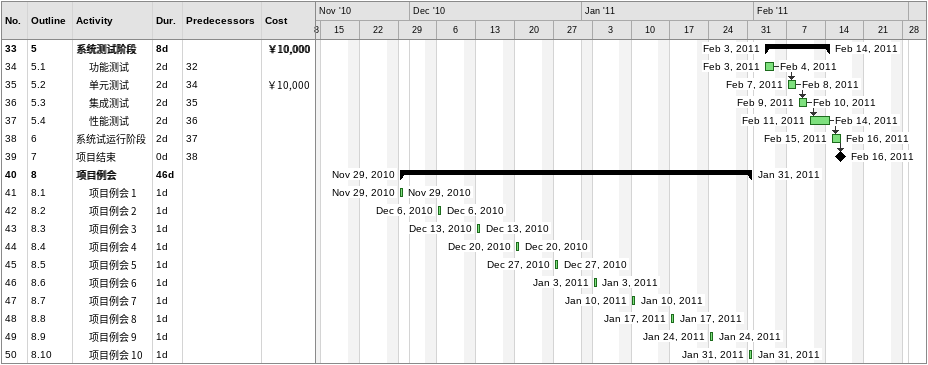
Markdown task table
| ID | WBS | Task | Duration | Start | Finish | Predecessors | Cost (￥) |
|---|---|---|---|---|---|---|---|
| 33 | 5 | **系统测试阶段** | 8d | 2011-02-03 | 2011-02-14 |  | 10000 |
| 34 | 5.1 | 功能测试 | 2d | 2011-02-03 | 2011-02-04 | 32 |  |
| 35 | 5.2 | 单元测试 | 2d | 2011-02-07 | 2011-02-08 | 34 | 10000 |
| 36 | 5.3 | 集成测试 | 2d | 2011-02-09 | 2011-02-10 | 35 |  |
| 37 | 5.4 | 性能测试 | 2d | 2011-02-11 | 2011-02-14 | 36 |  |
| 38 | 6 | 系统试运行阶段 | 2d | 2011-02-15 | 2011-02-16 | 37 |  |
| 39 | 7 | 项目结束 | 0d | 2011-02-16 | 2011-02-16 | 38 |  |
| 40 | 8 | **项目例会** | 46d | 2010-11-29 | 2011-01-31 |  |  |
| 41 | 8.1 | 项目例会 1 | 1d | 2010-11-29 | 2010-11-29 |  |  |
| 42 | 8.2 | 项目例会 2 | 1d | 2010-12-06 | 2010-12-06 |  |  |
| 43 | 8.3 | 项目例会 3 | 1d | 2010-12-13 | 2010-12-13 |  |  |
| 44 | 8.4 | 项目例会 4 | 1d | 2010-12-20 | 2010-12-20 |  |  |
| 45 | 8.5 | 项目例会 5 | 1d | 2010-12-27 | 2010-12-27 |  |  |
| 46 | 8.6 | 项目例会 6 | 1d | 2011-01-03 | 2011-01-03 |  |  |
| 47 | 8.7 | 项目例会 7 | 1d | 2011-01-10 | 2011-01-10 |  |  |
| 48 | 8.8 | 项目例会 8 | 1d | 2011-01-17 | 2011-01-17 |  |  |
| 49 | 8.9 | 项目例会 9 | 1d | 2011-01-24 | 2011-01-24 |  |  |
| 50 | 8.10 | 项目例会 10 | 1d | 2011-01-31 | 2011-01-31 |  |  |
